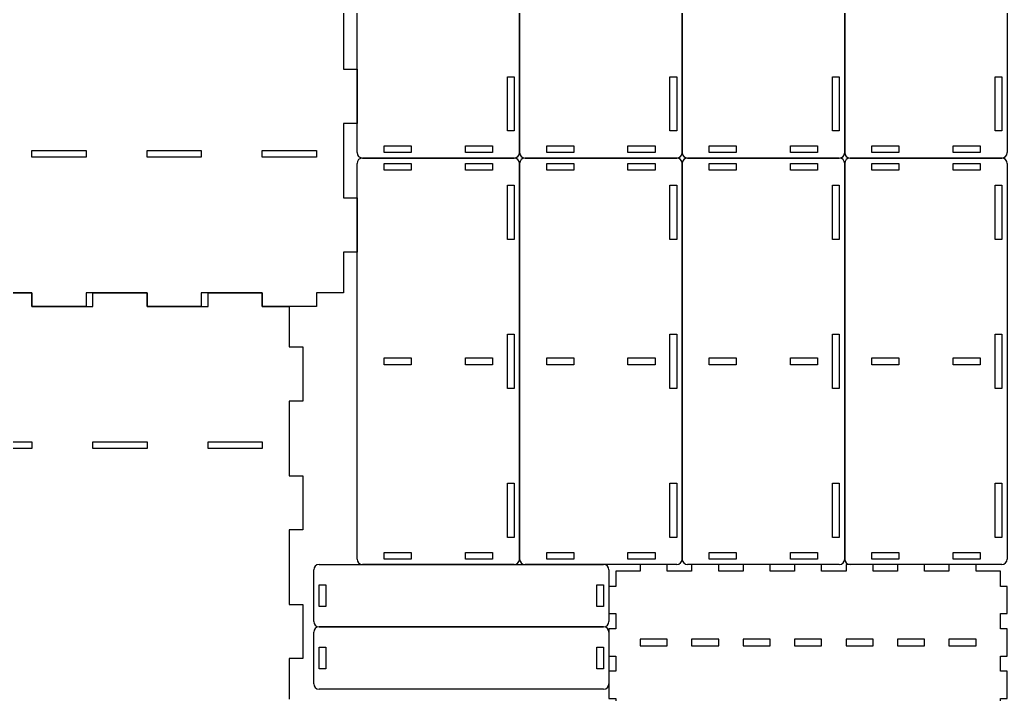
# Model space of a CAD drawing. Header units: millimetres. Extents: x 0 to 1198, y 2 to 800.
# Drawn here: x 833.9 to 1198.4, y 151.9 to 400.8 of the extents above; entities that cross this region are included whole.
import ezdxf

# ---------------------------------------------------------------- set-up
doc = ezdxf.new("R2010")
doc.units = ezdxf.units.MM

# ---------------------------------------------------------------- blocks, each defined once
blk = doc.blocks.new('40- Side')
at = {"color": 179, "linetype": 'Continuous', "lineweight": 25}
for p, q in [((2, 60), (148, 60)), ((0, 2), (0, 58)), ((150, 58), (150, 2)), ((2, 50), (4.5, 50)), ((2, 40), (2, 50)), ((4.5, 50), (4.5, 40)), ((73.75, 50), (76.25, 50)), ((73.75, 40), (73.75, 50)), ((76.25, 50), (76.25, 40)), ((145.5, 50), (148, 50)), ((145.5, 40), (145.5, 50)), ((148, 50), (148, 40)), ((4.5, 40), (2, 40)), ((76.25, 40), (73.75, 40)), ((148, 40), (145.5, 40)), ((2, 10), (2, 20)), ((2, 20), (4.5, 20)), ((4.5, 20), (4.5, 10)), ((73.75, 10), (73.75, 20)), ((73.75, 20), (76.25, 20)), ((76.25, 20), (76.25, 10)), ((145.5, 10), (145.5, 20)), ((145.5, 20), (148, 20)), ((148, 20), (148, 10)), ((4.5, 10), (2, 10)), ((76.25, 10), (73.75, 10)), ((148, 10), (145.5, 10)), ((10, 4.5), (30, 4.5)), ((10, 2), (10, 4.5)), ((30, 4.5), (30, 2)), ((65, 4.5), (85, 4.5)), ((65, 2), (65, 4.5)), ((85, 4.5), (85, 2)), ((120, 4.5), (140, 4.5)), ((120, 2), (120, 4.5)), ((140, 4.5), (140, 2)), ((148, 0), (2, 0)), ((30, 2), (10, 2)), ((85, 2), (65, 2)), ((140, 2), (120, 2))]:
    blk.add_line(p, q, dxfattribs=at)
for centre, start, end in [((2, 58), 90, 180), ((148, 58), 0, 90), ((2, 2), 180, 270), ((148, 2), 270, 0)]:
    blk.add_arc(centre, 2, start, end, dxfattribs=at)
blk = doc.blocks.new('20- Bottom-66')
at = {"color": 179, "linetype": 'Continuous', "lineweight": 25}
for p, q in [((385, 115), (385, 87.5)), ((385, 87.5), (390, 87.5)), ((390, 87.5), (390, 67.5)), ((390, 67.5), (385, 67.5)), ((385, 67.5), (385, 40)), ((270, 57.5), (290, 57.5)), ((270, 55), (270, 57.5)), ((290, 55), (270, 55)), ((290, 57.5), (290, 55)), ((312.5, 57.5), (332.5, 57.5)), ((312.5, 55), (312.5, 57.5)), ((332.5, 55), (312.5, 55)), ((332.5, 57.5), (332.5, 55)), ((355, 55), (355, 57.5)), ((355, 57.5), (375, 57.5)), ((375, 55), (355, 55)), ((375, 57.5), (375, 55)), ((385, 40), (390, 40)), ((390, 40), (390, 20)), ((390, 20), (385, 20)), ((385, 20), (385, 5)), ((270, 5), (247.5, 5)), ((270, 0), (270, 5)), ((312.5, 5), (290, 5)), ((290, 5), (290, 0)), ((312.5, 0), (312.5, 5)), ((355, 5), (332.5, 5)), ((332.5, 5), (332.5, 0)), ((355, 0), (355, 5)), ((375, 5), (375, 0)), ((385, 5), (375, 5)), ((290, 0), (270, 0)), ((332.5, 0), (312.5, 0)), ((375, 0), (355, 0))]:
    blk.add_line(p, q, dxfattribs=at)
blk = doc.blocks.new('2- Side2')
at = {"color": 179, "linetype": 'Continuous', "lineweight": 25}
for p, q in [((2.5, 55), (2.5, 49.375)), ((11.5, 55), (2.5, 55)), ((11.5, 57.5), (11.5, 55)), ((21.5, 57.5), (11.5, 57.5)), ((21.5, 55), (21.5, 57.5)), ((30.5, 55), (21.5, 55)), ((30.5, 57.5), (30.5, 55)), ((40.5, 57.5), (30.5, 57.5)), ((40.5, 55), (40.5, 57.5)), ((49.5, 55), (40.5, 55)), ((49.5, 57.5), (49.5, 55)), ((59.5, 57.5), (49.5, 57.5)), ((59.5, 55), (59.5, 57.5)), ((68.5, 55), (59.5, 55)), ((68.5, 57.5), (68.5, 55)), ((78.5, 57.5), (68.5, 57.5)), ((78.5, 55), (78.5, 57.5)), ((87.5, 55), (78.5, 55)), ((87.5, 57.5), (87.5, 55)), ((97.5, 57.5), (87.5, 57.5)), ((97.5, 55), (97.5, 57.5)), ((106.5, 55), (97.5, 55)), ((106.5, 57.5), (106.5, 55)), ((116.5, 57.5), (106.5, 57.5)), ((116.5, 55), (116.5, 57.5)), ((125.5, 55), (116.5, 55)), ((125.5, 57.5), (125.5, 55)), ((135.5, 57.5), (125.5, 57.5)), ((135.5, 55), (135.5, 57.5)), ((144.5, 55), (135.5, 55)), ((144.5, 49.375), (144.5, 55)), ((0, 49.375), (0, 39.375)), ((2.5, 49.375), (0, 49.375)), ((147, 49.375), (144.5, 49.375)), ((147, 39.375), (147, 49.375)), ((0, 39.375), (2.5, 39.375)), ((2.5, 39.375), (2.5, 33.75)), ((144.5, 39.375), (147, 39.375)), ((144.5, 33.75), (144.5, 39.375)), ((0, 33.75), (0, 23.75)), ((2.5, 33.75), (0, 33.75)), ((147, 33.75), (144.5, 33.75)), ((147, 23.75), (147, 33.75)), ((11.5, 30), (11.5, 27.5)), ((21.5, 30), (11.5, 30)), ((21.5, 27.5), (21.5, 30)), ((40.5, 30), (30.5, 30)), ((30.5, 30), (30.5, 27.5)), ((40.5, 27.5), (40.5, 30)), ((59.5, 30), (49.5, 30)), ((49.5, 30), (49.5, 27.5)), ((59.5, 27.5), (59.5, 30)), ((78.5, 30), (68.5, 30)), ((68.5, 30), (68.5, 27.5)), ((78.5, 27.5), (78.5, 30)), ((97.5, 30), (87.5, 30)), ((87.5, 30), (87.5, 27.5)), ((97.5, 27.5), (97.5, 30)), ((116.5, 30), (106.5, 30)), ((106.5, 30), (106.5, 27.5)), ((116.5, 27.5), (116.5, 30)), ((135.5, 30), (125.5, 30)), ((125.5, 30), (125.5, 27.5)), ((135.5, 27.5), (135.5, 30)), ((11.5, 27.5), (21.5, 27.5)), ((30.5, 27.5), (40.5, 27.5)), ((49.5, 27.5), (59.5, 27.5)), ((68.5, 27.5), (78.5, 27.5)), ((87.5, 27.5), (97.5, 27.5)), ((106.5, 27.5), (116.5, 27.5)), ((125.5, 27.5), (135.5, 27.5)), ((0, 23.75), (2.5, 23.75)), ((2.5, 23.75), (2.5, 18.125)), ((144.5, 23.75), (147, 23.75)), ((144.5, 18.125), (144.5, 23.75)), ((0, 18.125), (0, 8.125)), ((2.5, 18.125), (0, 18.125)), ((147, 18.125), (144.5, 18.125)), ((147, 8.125), (147, 18.125)), ((0, 8.125), (2.5, 8.125)), ((2.5, 8.125), (2.5, 2.5)), ((144.5, 8.125), (147, 8.125)), ((144.5, 2.5), (144.5, 8.125)), ((2.5, 2.5), (11.5, 2.5)), ((11.5, 2.5), (11.5, 0)), ((11.5, 0), (21.5, 0)), ((21.5, 2.5), (30.5, 2.5)), ((21.5, 0), (21.5, 2.5)), ((30.5, 2.5), (30.5, 0)), ((30.5, 0), (40.5, 0)), ((40.5, 2.5), (49.5, 2.5)), ((40.5, 0), (40.5, 2.5)), ((49.5, 2.5), (49.5, 0)), ((49.5, 0), (59.5, 0)), ((59.5, 2.5), (68.5, 2.5)), ((59.5, 0), (59.5, 2.5)), ((68.5, 2.5), (68.5, 0)), ((68.5, 0), (78.5, 0)), ((78.5, 2.5), (87.5, 2.5)), ((78.5, 0), (78.5, 2.5)), ((87.5, 2.5), (87.5, 0)), ((87.5, 0), (97.5, 0)), ((97.5, 2.5), (106.5, 2.5)), ((97.5, 0), (97.5, 2.5)), ((106.5, 2.5), (106.5, 0)), ((106.5, 0), (116.5, 0)), ((116.5, 2.5), (125.5, 2.5)), ((116.5, 0), (116.5, 2.5)), ((125.5, 2.5), (125.5, 0)), ((125.5, 0), (135.5, 0)), ((135.5, 2.5), (144.5, 2.5)), ((135.5, 0), (135.5, 2.5))]:
    blk.add_line(p, q, dxfattribs=at)
blk = doc.blocks.new('2- Top')
at = {"color": 179, "linetype": 'Continuous', "lineweight": 25}
for p, q in [((5, 135), (5, 150)), ((0, 115), (0, 135)), ((0, 135), (5, 135)), ((5, 115), (0, 115)), ((5, 87.5), (5, 115)), ((0, 67.5), (0, 87.5)), ((0, 87.5), (5, 87.5)), ((5, 67.5), (0, 67.5)), ((5, 40), (5, 67.5)), ((15, 57.5), (35, 57.5)), ((15, 55), (15, 57.5)), ((35, 55), (15, 55)), ((35, 57.5), (35, 55)), ((57.5, 57.5), (77.5, 57.5)), ((57.5, 55), (57.5, 57.5)), ((77.5, 55), (57.5, 55)), ((77.5, 57.5), (77.5, 55)), ((100, 57.5), (120, 57.5)), ((100, 55), (100, 57.5)), ((120, 55), (100, 55)), ((0, 20), (0, 40)), ((0, 40), (5, 40)), ((5, 20), (0, 20)), ((5, 5), (5, 20)), ((15, 5), (5, 5)), ((15, 0), (15, 5)), ((57.5, 5), (35, 5)), ((35, 5), (35, 0)), ((57.5, 0), (57.5, 5)), ((100, 5), (77.5, 5)), ((77.5, 5), (77.5, 0)), ((100, 0), (100, 5)), ((35, 0), (15, 0)), ((77.5, 0), (57.5, 0)), ((120, 0), (100, 0))]:
    blk.add_line(p, q, dxfattribs=at)
blk = doc.blocks.new('3- Hold Sides')
at = {"color": 179, "linetype": 'Continuous', "lineweight": 25}
for p, q in [((2, 23), (107, 23)), ((0, 2), (0, 21)), ((109, 21), (109, 2)), ((2, 15.5), (4.5, 15.5)), ((2, 7.5), (2, 15.5)), ((4.5, 15.5), (4.5, 7.5)), ((104.5, 15.5), (107, 15.5)), ((104.5, 7.5), (104.5, 15.5)), ((107, 15.5), (107, 7.5)), ((4.5, 7.5), (2, 7.5)), ((107, 7.5), (104.5, 7.5)), ((107, 0), (2, 0))]:
    blk.add_line(p, q, dxfattribs=at)
for centre, start, end in [((2, 21), 90, 180), ((107, 21), 0, 90), ((2, 2), 180, 270), ((107, 2), 270, 0)]:
    blk.add_arc(centre, 2, start, end, dxfattribs=at)

msp = doc.modelspace()

# ---------------------------------------------------------------- block references
at = {"color": 7, "linetype": 'Continuous'}
for name, p, rotation in [('40- Side', (1018.39, 349.72), 90), ('40- Side', (1078.39, 349.72), 90), ('40- Side', (1138.39, 349.72), 90), ('40- Side', (1198.39, 349.72), 90), ('40- Side', (1018.39, 199.72), 90), ('40- Side', (1078.39, 199.72), 90), ('40- Side', (1138.39, 199.72), 90), ('40- Side', (1198.39, 199.72), 90), ('2- Top', (938.39, 300), 180)]:
    msp.add_blockref(name, p, dxfattribs=dict(at, rotation=rotation))
for name, p in [('20- Bottom-66', (568.39, 295)), ('3- Hold Sides', (942.39, 176.72)), ('2- Side2', (1051.39, 142.22)), ('3- Hold Sides', (942.39, 153.72))]:
    msp.add_blockref(name, p, dxfattribs=at)

doc.saveas('drawing.dxf')
